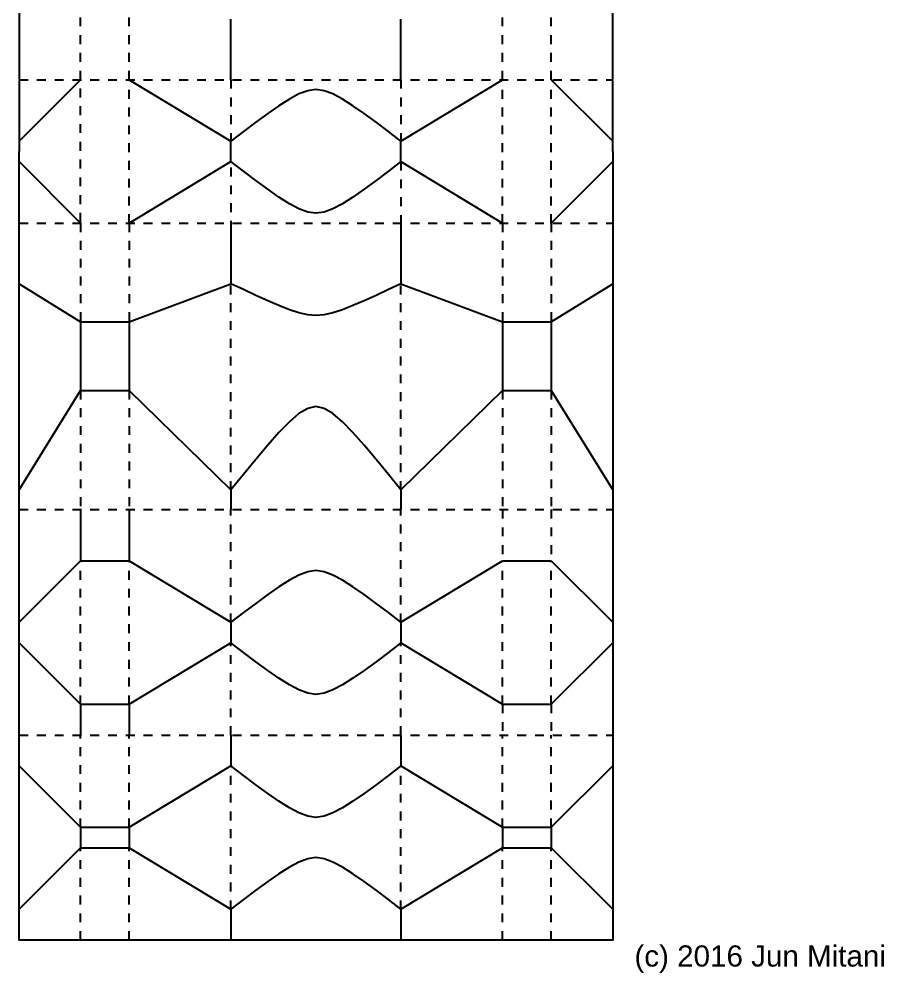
# Model space of a CAD drawing. Extents: x 11 to 192, y -288 to -10.
# Drawn here: x 54.9 to 192.1, y -287.6 to -136.2 of the extents above; entities that cross this region are included whole.
import ezdxf

# ---------------------------------------------------------------- set-up
doc = ezdxf.new("R2010")
doc.units = 0
for name, pattern in [('AI-LINETYPE-1', [2.822222, 1.411111, -1.411111]), ('AI-LINETYPE-11', [2.822222, 1.411111, -1.411111]), ('AI-LINETYPE-16', [2.822222, 1.411111, -1.411111]), ('AI-LINETYPE-19', [2.822222, 1.411111, -1.411111]), ('AI-LINETYPE-24', [2.822222, 1.411111, -1.411111]), ('AI-LINETYPE-27', [2.822222, 1.411111, -1.411111]), ('AI-LINETYPE-28', [2.822222, 1.411111, -1.411111]), ('AI-LINETYPE-37', [2.822222, 1.411111, -1.411111]), ('AI-LINETYPE-40', [2.822222, 1.411111, -1.411111]), ('AI-LINETYPE-41', [2.822222, 1.411111, -1.411111]), ('AI-LINETYPE-42', [2.822222, 1.411111, -1.411111]), ('AI-LINETYPE-43', [2.822222, 1.411111, -1.411111]), ('AI-LINETYPE-44', [2.822222, 1.411111, -1.411111]), ('AI-LINETYPE-45', [2.822222, 1.411111, -1.411111]), ('AI-LINETYPE-46', [2.822222, 1.411111, -1.411111]), ('AI-LINETYPE-47', [2.822222, 1.411111, -1.411111]), ('AI-LINETYPE-48', [2.822222, 1.411111, -1.411111]), ('AI-LINETYPE-49', [2.822222, 1.411111, -1.411111]), ('AI-LINETYPE-50', [2.822222, 1.411111, -1.411111]), ('AI-LINETYPE-51', [2.822222, 1.411111, -1.411111]), ('AI-LINETYPE-52', [2.822222, 1.411111, -1.411111]), ('AI-LINETYPE-53', [2.822222, 1.411111, -1.411111]), ('AI-LINETYPE-54', [2.822222, 1.411111, -1.411111]), ('AI-LINETYPE-55', [2.822222, 1.411111, -1.411111]), ('AI-LINETYPE-56', [2.822222, 1.411111, -1.411111]), ('AI-LINETYPE-57', [2.822222, 1.411111, -1.411111]), ('AI-LINETYPE-58', [2.822222, 1.411111, -1.411111]), ('AI-LINETYPE-59', [2.822222, 1.411111, -1.411111]), ('AI-LINETYPE-6', [2.822222, 1.411111, -1.411111]), ('AI-LINETYPE-60', [2.822222, 1.411111, -1.411111]), ('AI-LINETYPE-61', [2.822222, 1.411111, -1.411111]), ('AI-LINETYPE-62', [2.822222, 1.411111, -1.411111]), ('AI-LINETYPE-63', [2.822222, 1.411111, -1.411111]), ('AI-LINETYPE-64', [2.822222, 1.411111, -1.411111]), ('AI-LINETYPE-65', [2.822222, 1.411111, -1.411111]), ('AI-LINETYPE-66', [2.822222, 1.411111, -1.411111]), ('AI-LINETYPE-67', [2.822222, 1.411111, -1.411111]), ('AI-LINETYPE-68', [2.822222, 1.411111, -1.411111]), ('AI-LINETYPE-69', [2.822222, 1.411111, -1.411111]), ('AI-LINETYPE-70', [2.822222, 1.411111, -1.411111]), ('AI-LINETYPE-71', [2.822222, 1.411111, -1.411111]), ('AI-LINETYPE-72', [2.822222, 1.411111, -1.411111]), ('AI-LINETYPE-73', [2.822222, 1.411111, -1.411111]), ('AI-LINETYPE-74', [2.822222, 1.411111, -1.411111]), ('AI-LINETYPE-75', [2.822222, 1.411111, -1.411111]), ('AI-LINETYPE-76', [2.822222, 1.411111, -1.411111]), ('AI-LINETYPE-77', [2.822222, 1.411111, -1.411111]), ('AI-LINETYPE-78', [2.822222, 1.411111, -1.411111]), ('AI-LINETYPE-79', [2.822222, 1.411111, -1.411111]), ('AI-LINETYPE-80', [2.822222, 1.411111, -1.411111])]:
    doc.linetypes.add(name, pattern=pattern)
for name, color, linetype in [('CUTLINE', 7, 'CONTINUOUS'), ('MOUNTAINLINE', 7, 'CONTINUOUS'), ('TEXT', 7, 'CONTINUOUS'), ('VALLEYLINE', 7, 'CONTINUOUS')]:
    doc.layers.add(name, color=color, linetype=linetype)

# ---------------------------------------------------------------- blocks, each defined once
blk = doc.blocks.new('BLOCK_2')
at = {"layer": 'VALLEYLINE', "color": 7, "linetype": 'AI-LINETYPE-1'}
blk.add_lwpolyline([(54.89, -32.1), (54.89, -157.24)], dxfattribs=at)
blk = doc.blocks.new('BLOCK_7')
at = {"layer": 'VALLEYLINE', "color": 7, "linetype": 'AI-LINETYPE-6'}
blk.add_lwpolyline([(64.64, -145.86), (64.64, -130.21)], dxfattribs=at)
blk = doc.blocks.new('BLOCK_12')
at = {"layer": 'VALLEYLINE', "color": 7, "linetype": 'AI-LINETYPE-11'}
blk.add_lwpolyline([(54.89, -145.86), (149.07, -145.86)], dxfattribs=at)
blk = doc.blocks.new('BLOCK_17')
at = {"layer": 'VALLEYLINE', "color": 7, "linetype": 'AI-LINETYPE-16'}
blk.add_lwpolyline([(131.6, -145.86), (131.6, -130.21)], dxfattribs=at)
blk = doc.blocks.new('BLOCK_20')
at = {"layer": 'VALLEYLINE', "color": 7, "linetype": 'AI-LINETYPE-19'}
blk.add_lwpolyline([(131.6, -168.63), (131.6, -146.06)], dxfattribs=at)
blk = doc.blocks.new('BLOCK_25')
at = {"layer": 'VALLEYLINE', "color": 7, "linetype": 'AI-LINETYPE-24'}
blk.add_lwpolyline([(139.31, -145.86), (139.31, -130.21)], dxfattribs=at)
blk = doc.blocks.new('BLOCK_28')
at = {"layer": 'VALLEYLINE', "color": 7, "linetype": 'AI-LINETYPE-27'}
blk.add_lwpolyline([(139.31, -168.63), (139.31, -146.06)], dxfattribs=at)
blk = doc.blocks.new('BLOCK_29')
at = {"layer": 'VALLEYLINE', "color": 7, "linetype": 'AI-LINETYPE-28'}
blk.add_lwpolyline([(54.89, -282.39), (54.89, -157.24)], dxfattribs=at)
blk = doc.blocks.new('BLOCK_38')
at = {"layer": 'VALLEYLINE', "color": 7, "linetype": 'AI-LINETYPE-37'}
blk.add_lwpolyline([(72.35, -145.86), (72.35, -130.21)], dxfattribs=at)
blk = doc.blocks.new('BLOCK_41')
at = {"layer": 'VALLEYLINE', "color": 7, "linetype": 'AI-LINETYPE-40'}
blk.add_lwpolyline([(64.64, -282.39), (64.64, -267.75)], dxfattribs=at)
blk = doc.blocks.new('BLOCK_42')
at = {"layer": 'VALLEYLINE', "color": 7, "linetype": 'AI-LINETYPE-41'}
blk.add_lwpolyline([(64.64, -264.5), (64.64, -249.86)], dxfattribs=at)
blk = doc.blocks.new('BLOCK_43')
at = {"layer": 'VALLEYLINE', "color": 7, "linetype": 'AI-LINETYPE-42'}
blk.add_lwpolyline([(64.64, -244.98), (64.64, -222.21)], dxfattribs=at)
blk = doc.blocks.new('BLOCK_44')
at = {"layer": 'VALLEYLINE', "color": 7, "linetype": 'AI-LINETYPE-43'}
blk.add_lwpolyline([(64.64, -195.18), (64.64, -214.08)], dxfattribs=at)
blk = doc.blocks.new('BLOCK_45')
at = {"layer": 'VALLEYLINE', "color": 7, "linetype": 'AI-LINETYPE-44'}
blk.add_lwpolyline([(64.64, -168.63), (64.64, -184.27)], dxfattribs=at)
blk = doc.blocks.new('BLOCK_46')
at = {"layer": 'VALLEYLINE', "color": 7, "linetype": 'AI-LINETYPE-45'}
blk.add_lwpolyline([(88.49, -277.51), (88.49, -254.74)], dxfattribs=at)
blk = doc.blocks.new('BLOCK_47')
at = {"layer": 'VALLEYLINE', "color": 7, "linetype": 'AI-LINETYPE-46'}
blk.add_lwpolyline([(115.46, -277.51), (115.46, -254.74)], dxfattribs=at)
blk = doc.blocks.new('BLOCK_48')
at = {"layer": 'VALLEYLINE', "color": 7, "linetype": 'AI-LINETYPE-47'}
blk.add_lwpolyline([(54.89, -249.86), (149.07, -249.86)], dxfattribs=at)
blk = doc.blocks.new('BLOCK_49')
at = {"layer": 'VALLEYLINE', "color": 7, "linetype": 'AI-LINETYPE-48'}
blk.add_lwpolyline([(54.89, -214.08), (149.07, -214.08)], dxfattribs=at)
blk = doc.blocks.new('BLOCK_50')
at = {"layer": 'VALLEYLINE', "color": 7, "linetype": 'AI-LINETYPE-49'}
blk.add_lwpolyline([(131.6, -282.39), (131.6, -267.75)], dxfattribs=at)
blk = doc.blocks.new('BLOCK_51')
at = {"layer": 'VALLEYLINE', "color": 7, "linetype": 'AI-LINETYPE-50'}
blk.add_lwpolyline([(131.6, -264.5), (131.6, -249.86)], dxfattribs=at)
blk = doc.blocks.new('BLOCK_52')
at = {"layer": 'VALLEYLINE', "color": 7, "linetype": 'AI-LINETYPE-51'}
blk.add_lwpolyline([(131.6, -244.98), (131.6, -222.21)], dxfattribs=at)
blk = doc.blocks.new('BLOCK_53')
at = {"layer": 'VALLEYLINE', "color": 7, "linetype": 'AI-LINETYPE-52'}
blk.add_lwpolyline([(131.6, -195.18), (131.6, -214.08)], dxfattribs=at)
blk = doc.blocks.new('BLOCK_54')
at = {"layer": 'VALLEYLINE', "color": 7, "linetype": 'AI-LINETYPE-53'}
blk.add_lwpolyline([(131.6, -168.63), (131.6, -184.27)], dxfattribs=at)
blk = doc.blocks.new('BLOCK_55')
at = {"layer": 'VALLEYLINE', "color": 7, "linetype": 'AI-LINETYPE-54'}
blk.add_lwpolyline([(131.6, -244.98), (131.6, -249.86)], dxfattribs=at)
blk = doc.blocks.new('BLOCK_56')
at = {"layer": 'VALLEYLINE', "color": 7, "linetype": 'AI-LINETYPE-55'}
blk.add_lwpolyline([(131.6, -214.08), (131.6, -222.25)], dxfattribs=at)
blk = doc.blocks.new('BLOCK_57')
at = {"layer": 'VALLEYLINE', "color": 7, "linetype": 'AI-LINETYPE-56'}
blk.add_lwpolyline([(139.31, -282.39), (139.31, -267.75)], dxfattribs=at)
blk = doc.blocks.new('BLOCK_58')
at = {"layer": 'VALLEYLINE', "color": 7, "linetype": 'AI-LINETYPE-57'}
blk.add_lwpolyline([(139.31, -264.5), (139.31, -249.86)], dxfattribs=at)
blk = doc.blocks.new('BLOCK_59')
at = {"layer": 'VALLEYLINE', "color": 7, "linetype": 'AI-LINETYPE-58'}
blk.add_lwpolyline([(139.31, -244.98), (139.31, -222.21)], dxfattribs=at)
blk = doc.blocks.new('BLOCK_60')
at = {"layer": 'VALLEYLINE', "color": 7, "linetype": 'AI-LINETYPE-59'}
blk.add_lwpolyline([(139.31, -195.18), (139.31, -214.08)], dxfattribs=at)
blk = doc.blocks.new('BLOCK_61')
at = {"layer": 'VALLEYLINE', "color": 7, "linetype": 'AI-LINETYPE-60'}
blk.add_lwpolyline([(139.31, -168.63), (139.31, -184.27)], dxfattribs=at)
blk = doc.blocks.new('BLOCK_62')
at = {"layer": 'VALLEYLINE', "color": 7, "linetype": 'AI-LINETYPE-61'}
blk.add_lwpolyline([(139.31, -244.98), (139.31, -249.86)], dxfattribs=at)
blk = doc.blocks.new('BLOCK_63')
at = {"layer": 'VALLEYLINE', "color": 7, "linetype": 'AI-LINETYPE-62'}
blk.add_lwpolyline([(139.31, -214.08), (139.31, -222.25)], dxfattribs=at)
blk = doc.blocks.new('BLOCK_64')
at = {"layer": 'VALLEYLINE', "color": 7, "linetype": 'AI-LINETYPE-63'}
blk.add_lwpolyline([(72.35, -282.39), (72.35, -267.75)], dxfattribs=at)
blk = doc.blocks.new('BLOCK_65')
at = {"layer": 'VALLEYLINE', "color": 7, "linetype": 'AI-LINETYPE-64'}
blk.add_lwpolyline([(72.35, -264.5), (72.35, -249.86)], dxfattribs=at)
blk = doc.blocks.new('BLOCK_66')
at = {"layer": 'VALLEYLINE', "color": 7, "linetype": 'AI-LINETYPE-65'}
blk.add_lwpolyline([(115.46, -249.86), (115.46, -235.22)], dxfattribs=at)
blk = doc.blocks.new('BLOCK_67')
at = {"layer": 'VALLEYLINE', "color": 7, "linetype": 'AI-LINETYPE-66'}
blk.add_lwpolyline([(88.49, -249.86), (88.49, -235.22)], dxfattribs=at)
blk = doc.blocks.new('BLOCK_68')
at = {"layer": 'VALLEYLINE', "color": 7, "linetype": 'AI-LINETYPE-67'}
blk.add_lwpolyline([(115.46, -231.97), (115.46, -214.08)], dxfattribs=at)
blk = doc.blocks.new('BLOCK_69')
at = {"layer": 'VALLEYLINE', "color": 7, "linetype": 'AI-LINETYPE-68'}
blk.add_lwpolyline([(88.49, -231.97), (88.49, -214.08)], dxfattribs=at)
blk = doc.blocks.new('BLOCK_70')
at = {"layer": 'VALLEYLINE', "color": 7, "linetype": 'AI-LINETYPE-69'}
blk.add_lwpolyline([(72.35, -244.98), (72.35, -222.21)], dxfattribs=at)
blk = doc.blocks.new('BLOCK_71')
at = {"layer": 'VALLEYLINE', "color": 7, "linetype": 'AI-LINETYPE-70'}
blk.add_lwpolyline([(72.35, -195.18), (72.35, -214.08)], dxfattribs=at)
blk = doc.blocks.new('BLOCK_72')
at = {"layer": 'VALLEYLINE', "color": 7, "linetype": 'AI-LINETYPE-71'}
blk.add_lwpolyline([(72.35, -168.63), (72.35, -184.27)], dxfattribs=at)
blk = doc.blocks.new('BLOCK_73')
at = {"layer": 'VALLEYLINE', "color": 7, "linetype": 'AI-LINETYPE-72'}
blk.add_lwpolyline([(88.49, -210.97), (88.49, -178.24)], dxfattribs=at)
blk = doc.blocks.new('BLOCK_74')
at = {"layer": 'VALLEYLINE', "color": 7, "linetype": 'AI-LINETYPE-73'}
blk.add_lwpolyline([(115.46, -210.97), (115.46, -178.24)], dxfattribs=at)
blk = doc.blocks.new('BLOCK_75')
at = {"layer": 'VALLEYLINE', "color": 7, "linetype": 'AI-LINETYPE-74'}
blk.add_lwpolyline([(115.46, -145.86), (115.46, -155.61)], dxfattribs=at)
blk = doc.blocks.new('BLOCK_76')
at = {"layer": 'VALLEYLINE', "color": 7, "linetype": 'AI-LINETYPE-75'}
blk.add_lwpolyline([(88.49, -145.86), (88.49, -155.61)], dxfattribs=at)
blk = doc.blocks.new('BLOCK_77')
at = {"layer": 'VALLEYLINE', "color": 7, "linetype": 'AI-LINETYPE-76'}
blk.add_lwpolyline([(64.64, -168.42), (64.64, -146.06)], dxfattribs=at)
blk = doc.blocks.new('BLOCK_78')
at = {"layer": 'VALLEYLINE', "color": 7, "linetype": 'AI-LINETYPE-77'}
blk.add_lwpolyline([(72.35, -168.63), (72.35, -146.06)], dxfattribs=at)
blk = doc.blocks.new('BLOCK_79')
at = {"layer": 'VALLEYLINE', "color": 7, "linetype": 'AI-LINETYPE-78'}
blk.add_lwpolyline([(88.49, -159.82), (88.49, -168.63)], dxfattribs=at)
blk = doc.blocks.new('BLOCK_80')
at = {"layer": 'VALLEYLINE', "color": 7, "linetype": 'AI-LINETYPE-79'}
blk.add_lwpolyline([(54.89, -168.63), (149.07, -168.63)], dxfattribs=at)
blk = doc.blocks.new('BLOCK_81')
at = {"layer": 'VALLEYLINE', "color": 7, "linetype": 'AI-LINETYPE-80'}
blk.add_lwpolyline([(115.46, -158.87), (115.46, -168.63)], dxfattribs=at)
blk = doc.blocks.new('BLOCK_98')
at = {"layer": 'MOUNTAINLINE', "color": 7}
blk.add_lwpolyline([(54.89, -155.61), (64.64, -145.86)], dxfattribs=at)
blk = doc.blocks.new('BLOCK_103')
at = {"layer": 'MOUNTAINLINE', "color": 7}
blk.add_lwpolyline([(72.35, -145.86), (88.49, -155.61)], dxfattribs=at)
blk = doc.blocks.new('BLOCK_106')
at = {"layer": 'MOUNTAINLINE', "color": 7}
blk.add_lwpolyline([(115.46, -155.61), (113.47, -154.09), (111.51, -152.61), (109.62, -151.23), (107.84, -149.99), (106.18, -148.94), (104.66, -148.13), (103.27, -147.61), (101.98, -147.42), (100.68, -147.61), (99.29, -148.13), (97.77, -148.94), (96.11, -149.99), (94.33, -151.23), (92.44, -152.61), (90.48, -154.09), (88.49, -155.61)], dxfattribs=at)
blk = doc.blocks.new('BLOCK_109')
at = {"layer": 'MOUNTAINLINE', "color": 7}
blk.add_lwpolyline([(115.46, -155.61), (131.6, -145.86)], dxfattribs=at)
blk = doc.blocks.new('BLOCK_114')
at = {"layer": 'MOUNTAINLINE', "color": 7}
blk.add_lwpolyline([(139.31, -145.86), (149.07, -155.61)], dxfattribs=at)
blk = doc.blocks.new('BLOCK_125')
at = {"layer": 'MOUNTAINLINE', "color": 7}
blk.add_lwpolyline([(54.89, -158.87), (64.64, -168.63)], dxfattribs=at)
blk = doc.blocks.new('BLOCK_126')
at = {"layer": 'MOUNTAINLINE', "color": 7}
blk.add_lwpolyline([(72.35, -168.63), (88.49, -158.87)], dxfattribs=at)
blk = doc.blocks.new('BLOCK_127')
at = {"layer": 'MOUNTAINLINE', "color": 7}
blk.add_lwpolyline([(115.46, -158.87), (113.47, -160.39), (111.51, -161.87), (109.62, -163.25), (107.84, -164.49), (106.18, -165.54), (104.66, -166.35), (103.27, -166.87), (101.98, -167.06), (100.68, -166.87), (99.29, -166.35), (97.77, -165.54), (96.11, -164.49), (94.33, -163.25), (92.44, -161.87), (90.48, -160.39), (88.49, -158.87)], dxfattribs=at)
blk = doc.blocks.new('BLOCK_128')
at = {"layer": 'MOUNTAINLINE', "color": 7}
blk.add_lwpolyline([(115.46, -158.87), (131.6, -168.63)], dxfattribs=at)
blk = doc.blocks.new('BLOCK_129')
at = {"layer": 'MOUNTAINLINE', "color": 7}
blk.add_lwpolyline([(139.31, -168.63), (149.07, -158.87)], dxfattribs=at)
blk = doc.blocks.new('BLOCK_154')
at = {"layer": 'MOUNTAINLINE', "color": 7}
blk.add_lwpolyline([(115.46, -145.86), (115.46, -136.24)], dxfattribs=at)
blk = doc.blocks.new('BLOCK_155')
at = {"layer": 'MOUNTAINLINE', "color": 7}
blk.add_lwpolyline([(88.49, -145.86), (88.49, -136.24)], dxfattribs=at)
blk = doc.blocks.new('BLOCK_156')
at = {"layer": 'MOUNTAINLINE', "color": 7}
blk.add_lwpolyline([(54.89, -277.51), (64.64, -267.75)], dxfattribs=at)
blk = doc.blocks.new('BLOCK_157')
at = {"layer": 'MOUNTAINLINE', "color": 7}
blk.add_lwpolyline([(54.89, -254.74), (64.64, -264.5)], dxfattribs=at)
blk = doc.blocks.new('BLOCK_158')
at = {"layer": 'MOUNTAINLINE', "color": 7}
blk.add_lwpolyline([(64.64, -267.75), (72.35, -267.75)], dxfattribs=at)
blk = doc.blocks.new('BLOCK_159')
at = {"layer": 'MOUNTAINLINE', "color": 7}
blk.add_lwpolyline([(64.64, -264.5), (72.35, -264.5)], dxfattribs=at)
blk = doc.blocks.new('BLOCK_160')
at = {"layer": 'MOUNTAINLINE', "color": 7}
blk.add_lwpolyline([(72.35, -267.75), (88.49, -277.51)], dxfattribs=at)
blk = doc.blocks.new('BLOCK_161')
at = {"layer": 'MOUNTAINLINE', "color": 7}
blk.add_lwpolyline([(72.35, -264.5), (88.49, -254.74)], dxfattribs=at)
blk = doc.blocks.new('BLOCK_162')
at = {"layer": 'MOUNTAINLINE', "color": 7}
blk.add_lwpolyline([(115.46, -277.51), (113.47, -275.98), (111.51, -274.5), (109.62, -273.12), (107.84, -271.88), (106.18, -270.84), (104.66, -270.03), (103.27, -269.5), (101.98, -269.31), (100.68, -269.5), (99.29, -270.03), (97.77, -270.84), (96.11, -271.88), (94.33, -273.12), (92.44, -274.5), (90.48, -275.98), (88.49, -277.51)], dxfattribs=at)
blk = doc.blocks.new('BLOCK_163')
at = {"layer": 'MOUNTAINLINE', "color": 7}
blk.add_lwpolyline([(115.46, -254.74), (113.47, -256.26), (111.51, -257.74), (109.62, -259.12), (107.84, -260.36), (106.18, -261.41), (104.66, -262.22), (103.27, -262.74), (101.98, -262.93), (100.68, -262.74), (99.29, -262.22), (97.77, -261.41), (96.11, -260.36), (94.33, -259.12), (92.44, -257.74), (90.48, -256.26), (88.49, -254.74)], dxfattribs=at)
blk = doc.blocks.new('BLOCK_164')
at = {"layer": 'MOUNTAINLINE', "color": 7}
blk.add_lwpolyline([(115.46, -277.51), (131.6, -267.75)], dxfattribs=at)
blk = doc.blocks.new('BLOCK_165')
at = {"layer": 'MOUNTAINLINE', "color": 7}
blk.add_lwpolyline([(115.46, -254.74), (131.6, -264.5)], dxfattribs=at)
blk = doc.blocks.new('BLOCK_166')
at = {"layer": 'MOUNTAINLINE', "color": 7}
blk.add_lwpolyline([(131.6, -267.75), (139.31, -267.75)], dxfattribs=at)
blk = doc.blocks.new('BLOCK_167')
at = {"layer": 'MOUNTAINLINE', "color": 7}
blk.add_lwpolyline([(131.6, -264.5), (139.31, -264.5)], dxfattribs=at)
blk = doc.blocks.new('BLOCK_168')
at = {"layer": 'MOUNTAINLINE', "color": 7}
blk.add_lwpolyline([(139.31, -267.75), (149.07, -277.51)], dxfattribs=at)
blk = doc.blocks.new('BLOCK_169')
at = {"layer": 'MOUNTAINLINE', "color": 7}
blk.add_lwpolyline([(139.31, -264.5), (149.07, -254.74)], dxfattribs=at)
blk = doc.blocks.new('BLOCK_170')
at = {"layer": 'MOUNTAINLINE', "color": 7}
blk.add_lwpolyline([(54.89, -210.97), (64.64, -195.18)], dxfattribs=at)
blk = doc.blocks.new('BLOCK_171')
at = {"layer": 'MOUNTAINLINE', "color": 7}
blk.add_lwpolyline([(54.89, -178.24), (64.64, -184.27)], dxfattribs=at)
blk = doc.blocks.new('BLOCK_172')
at = {"layer": 'MOUNTAINLINE', "color": 7}
blk.add_lwpolyline([(64.64, -195.18), (72.35, -195.18)], dxfattribs=at)
blk = doc.blocks.new('BLOCK_173')
at = {"layer": 'MOUNTAINLINE', "color": 7}
blk.add_lwpolyline([(64.64, -184.27), (72.35, -184.27)], dxfattribs=at)
blk = doc.blocks.new('BLOCK_174')
at = {"layer": 'MOUNTAINLINE', "color": 7}
blk.add_lwpolyline([(72.35, -195.18), (88.49, -210.97)], dxfattribs=at)
blk = doc.blocks.new('BLOCK_175')
at = {"layer": 'MOUNTAINLINE', "color": 7}
blk.add_lwpolyline([(72.35, -184.27), (88.49, -178.24)], dxfattribs=at)
blk = doc.blocks.new('BLOCK_176')
at = {"layer": 'MOUNTAINLINE', "color": 7}
blk.add_lwpolyline([(115.46, -210.97), (113.47, -208.5), (111.51, -206.11), (109.62, -203.88), (107.84, -201.87), (106.18, -200.18), (104.66, -198.86), (103.27, -198.02), (101.98, -197.71), (100.68, -198.02), (99.29, -198.86), (97.77, -200.18), (96.11, -201.87), (94.33, -203.88), (92.44, -206.11), (90.48, -208.5), (88.49, -210.97)], dxfattribs=at)
blk = doc.blocks.new('BLOCK_177')
at = {"layer": 'MOUNTAINLINE', "color": 7}
blk.add_lwpolyline([(115.46, -178.24), (113.47, -179.18), (111.51, -180.09), (109.62, -180.95), (107.84, -181.71), (106.18, -182.36), (104.66, -182.86), (103.27, -183.18), (101.98, -183.3), (100.68, -183.18), (99.29, -182.86), (97.77, -182.36), (96.11, -181.71), (94.33, -180.95), (92.44, -180.09), (90.48, -179.18), (88.49, -178.24)], dxfattribs=at)
blk = doc.blocks.new('BLOCK_178')
at = {"layer": 'MOUNTAINLINE', "color": 7}
blk.add_lwpolyline([(115.46, -210.97), (131.6, -195.18)], dxfattribs=at)
blk = doc.blocks.new('BLOCK_179')
at = {"layer": 'MOUNTAINLINE', "color": 7}
blk.add_lwpolyline([(115.46, -178.24), (131.6, -184.27)], dxfattribs=at)
blk = doc.blocks.new('BLOCK_180')
at = {"layer": 'MOUNTAINLINE', "color": 7}
blk.add_lwpolyline([(131.6, -195.18), (139.31, -195.18)], dxfattribs=at)
blk = doc.blocks.new('BLOCK_181')
at = {"layer": 'MOUNTAINLINE', "color": 7}
blk.add_lwpolyline([(131.6, -184.27), (139.31, -184.27)], dxfattribs=at)
blk = doc.blocks.new('BLOCK_182')
at = {"layer": 'MOUNTAINLINE', "color": 7}
blk.add_lwpolyline([(139.31, -195.18), (149.07, -210.97)], dxfattribs=at)
blk = doc.blocks.new('BLOCK_183')
at = {"layer": 'MOUNTAINLINE', "color": 7}
blk.add_lwpolyline([(139.31, -184.27), (149.07, -178.24)], dxfattribs=at)
blk = doc.blocks.new('BLOCK_184')
at = {"layer": 'MOUNTAINLINE', "color": 7}
blk.add_lwpolyline([(64.64, -264.5), (64.64, -267.75)], dxfattribs=at)
blk = doc.blocks.new('BLOCK_185')
at = {"layer": 'MOUNTAINLINE', "color": 7}
blk.add_lwpolyline([(72.35, -264.5), (72.35, -267.75)], dxfattribs=at)
blk = doc.blocks.new('BLOCK_186')
at = {"layer": 'MOUNTAINLINE', "color": 7}
blk.add_lwpolyline([(131.6, -264.5), (131.6, -267.75)], dxfattribs=at)
blk = doc.blocks.new('BLOCK_187')
at = {"layer": 'MOUNTAINLINE', "color": 7}
blk.add_lwpolyline([(139.31, -264.5), (139.31, -267.75)], dxfattribs=at)
blk = doc.blocks.new('BLOCK_188')
at = {"layer": 'MOUNTAINLINE', "color": 7}
blk.add_lwpolyline([(64.64, -244.98), (64.64, -249.86)], dxfattribs=at)
blk = doc.blocks.new('BLOCK_189')
at = {"layer": 'MOUNTAINLINE', "color": 7}
blk.add_lwpolyline([(64.64, -214.08), (64.64, -222.25)], dxfattribs=at)
blk = doc.blocks.new('BLOCK_190')
at = {"layer": 'MOUNTAINLINE', "color": 7}
blk.add_lwpolyline([(64.64, -184.27), (64.64, -195.18)], dxfattribs=at)
blk = doc.blocks.new('BLOCK_191')
at = {"layer": 'MOUNTAINLINE', "color": 7}
blk.add_lwpolyline([(72.35, -244.98), (72.35, -249.86)], dxfattribs=at)
blk = doc.blocks.new('BLOCK_192')
at = {"layer": 'MOUNTAINLINE', "color": 7}
blk.add_lwpolyline([(72.35, -214.08), (72.35, -222.25)], dxfattribs=at)
blk = doc.blocks.new('BLOCK_193')
at = {"layer": 'MOUNTAINLINE', "color": 7}
blk.add_lwpolyline([(72.35, -184.27), (72.35, -195.18)], dxfattribs=at)
blk = doc.blocks.new('BLOCK_194')
at = {"layer": 'MOUNTAINLINE', "color": 7}
blk.add_lwpolyline([(54.89, -235.22), (64.64, -244.98)], dxfattribs=at)
blk = doc.blocks.new('BLOCK_195')
at = {"layer": 'MOUNTAINLINE', "color": 7}
blk.add_lwpolyline([(54.89, -231.97), (64.64, -222.21)], dxfattribs=at)
blk = doc.blocks.new('BLOCK_196')
at = {"layer": 'MOUNTAINLINE', "color": 7}
blk.add_lwpolyline([(64.64, -244.98), (72.35, -244.98)], dxfattribs=at)
blk = doc.blocks.new('BLOCK_197')
at = {"layer": 'MOUNTAINLINE', "color": 7}
blk.add_lwpolyline([(64.64, -222.21), (72.35, -222.21)], dxfattribs=at)
blk = doc.blocks.new('BLOCK_198')
at = {"layer": 'MOUNTAINLINE', "color": 7}
blk.add_lwpolyline([(72.35, -244.98), (88.49, -235.22)], dxfattribs=at)
blk = doc.blocks.new('BLOCK_199')
at = {"layer": 'MOUNTAINLINE', "color": 7}
blk.add_lwpolyline([(72.35, -222.21), (88.49, -231.97)], dxfattribs=at)
blk = doc.blocks.new('BLOCK_200')
at = {"layer": 'MOUNTAINLINE', "color": 7}
blk.add_lwpolyline([(115.46, -235.22), (113.47, -236.74), (111.51, -238.22), (109.62, -239.6), (107.84, -240.84), (106.18, -241.89), (104.66, -242.7), (103.27, -243.22), (101.98, -243.41), (100.68, -243.22), (99.29, -242.7), (97.77, -241.89), (96.11, -240.84), (94.33, -239.6), (92.44, -238.22), (90.48, -236.74), (88.49, -235.22)], dxfattribs=at)
blk = doc.blocks.new('BLOCK_201')
at = {"layer": 'MOUNTAINLINE', "color": 7}
blk.add_lwpolyline([(115.46, -231.97), (113.47, -230.44), (111.51, -228.96), (109.62, -227.58), (107.84, -226.34), (106.18, -225.29), (104.66, -224.49), (103.27, -223.96), (101.98, -223.77), (100.68, -223.96), (99.29, -224.49), (97.77, -225.29), (96.11, -226.34), (94.33, -227.58), (92.44, -228.96), (90.48, -230.44), (88.49, -231.97)], dxfattribs=at)
blk = doc.blocks.new('BLOCK_202')
at = {"layer": 'MOUNTAINLINE', "color": 7}
blk.add_lwpolyline([(115.46, -235.22), (131.6, -244.98)], dxfattribs=at)
blk = doc.blocks.new('BLOCK_203')
at = {"layer": 'MOUNTAINLINE', "color": 7}
blk.add_lwpolyline([(115.46, -231.97), (131.6, -222.21)], dxfattribs=at)
blk = doc.blocks.new('BLOCK_204')
at = {"layer": 'MOUNTAINLINE', "color": 7}
blk.add_lwpolyline([(131.6, -244.98), (139.31, -244.98)], dxfattribs=at)
blk = doc.blocks.new('BLOCK_205')
at = {"layer": 'MOUNTAINLINE', "color": 7}
blk.add_lwpolyline([(131.6, -222.21), (139.31, -222.21)], dxfattribs=at)
blk = doc.blocks.new('BLOCK_206')
at = {"layer": 'MOUNTAINLINE', "color": 7}
blk.add_lwpolyline([(139.31, -244.98), (149.07, -235.22)], dxfattribs=at)
blk = doc.blocks.new('BLOCK_207')
at = {"layer": 'MOUNTAINLINE', "color": 7}
blk.add_lwpolyline([(139.31, -222.21), (149.07, -231.97)], dxfattribs=at)
blk = doc.blocks.new('BLOCK_208')
at = {"layer": 'MOUNTAINLINE', "color": 7}
blk.add_lwpolyline([(88.49, -249.86), (88.49, -254.74)], dxfattribs=at)
blk = doc.blocks.new('BLOCK_209')
at = {"layer": 'MOUNTAINLINE', "color": 7}
blk.add_lwpolyline([(115.46, -249.86), (115.46, -254.74)], dxfattribs=at)
blk = doc.blocks.new('BLOCK_210')
at = {"layer": 'MOUNTAINLINE', "color": 7}
blk.add_lwpolyline([(88.49, -277.51), (88.49, -282.38)], dxfattribs=at)
blk = doc.blocks.new('BLOCK_211')
at = {"layer": 'MOUNTAINLINE', "color": 7}
blk.add_lwpolyline([(115.46, -277.51), (115.46, -282.39)], dxfattribs=at)
blk = doc.blocks.new('BLOCK_212')
at = {"layer": 'MOUNTAINLINE', "color": 7}
blk.add_lwpolyline([(115.46, -231.97), (115.46, -235.22)], dxfattribs=at)
blk = doc.blocks.new('BLOCK_213')
at = {"layer": 'MOUNTAINLINE', "color": 7}
blk.add_lwpolyline([(88.49, -231.97), (88.49, -235.22)], dxfattribs=at)
blk = doc.blocks.new('BLOCK_214')
at = {"layer": 'MOUNTAINLINE', "color": 7}
blk.add_lwpolyline([(115.46, -210.82), (115.46, -214.08)], dxfattribs=at)
blk = doc.blocks.new('BLOCK_215')
at = {"layer": 'MOUNTAINLINE', "color": 7}
blk.add_lwpolyline([(88.49, -210.82), (88.49, -214.08)], dxfattribs=at)
blk = doc.blocks.new('BLOCK_216')
at = {"layer": 'MOUNTAINLINE', "color": 7}
blk.add_lwpolyline([(131.6, -184.27), (131.6, -195.18)], dxfattribs=at)
blk = doc.blocks.new('BLOCK_217')
at = {"layer": 'MOUNTAINLINE', "color": 7}
blk.add_lwpolyline([(139.31, -184.27), (139.31, -195.18)], dxfattribs=at)
blk = doc.blocks.new('BLOCK_218')
at = {"layer": 'MOUNTAINLINE', "color": 7}
blk.add_lwpolyline([(115.46, -168.63), (115.46, -178.24)], dxfattribs=at)
blk = doc.blocks.new('BLOCK_219')
at = {"layer": 'MOUNTAINLINE', "color": 7}
blk.add_lwpolyline([(88.49, -168.63), (88.49, -178.24)], dxfattribs=at)
blk = doc.blocks.new('BLOCK_220')
at = {"layer": 'MOUNTAINLINE', "color": 7}
blk.add_lwpolyline([(115.46, -158.87), (115.46, -155.61)], dxfattribs=at)
blk = doc.blocks.new('BLOCK_221')
at = {"layer": 'MOUNTAINLINE', "color": 7}
blk.add_lwpolyline([(88.49, -158.87), (88.49, -155.61)], dxfattribs=at)

msp = doc.modelspace()

# ---------------------------------------------------------------- linework, layer by layer
at = {"layer": 'CUTLINE', "color": 7}
for points in [[(149.07, -157.24), (149.07, -32.1), (54.89, -32.1), (54.89, -157.24)], [(149.07, -157.24), (149.07, -282.39), (54.89, -282.39), (54.89, -157.24)]]:
    msp.add_lwpolyline(points, dxfattribs=at)

# ---------------------------------------------------------------- block references
at = {"layer": 'MOUNTAINLINE'}
for name in ['BLOCK_155', 'BLOCK_154', 'BLOCK_98', 'BLOCK_103', 'BLOCK_109', 'BLOCK_114', 'BLOCK_106', 'BLOCK_221', 'BLOCK_220', 'BLOCK_125', 'BLOCK_126', 'BLOCK_127', 'BLOCK_128', 'BLOCK_129', 'BLOCK_219', 'BLOCK_218', 'BLOCK_171', 'BLOCK_175', 'BLOCK_177', 'BLOCK_179', 'BLOCK_183', 'BLOCK_173', 'BLOCK_190', 'BLOCK_193', 'BLOCK_181', 'BLOCK_216', 'BLOCK_217', 'BLOCK_170', 'BLOCK_172', 'BLOCK_174', 'BLOCK_178', 'BLOCK_180', 'BLOCK_182', 'BLOCK_176', 'BLOCK_215', 'BLOCK_214', 'BLOCK_189', 'BLOCK_192', 'BLOCK_195', 'BLOCK_197', 'BLOCK_199', 'BLOCK_203', 'BLOCK_205', 'BLOCK_207', 'BLOCK_201', 'BLOCK_213', 'BLOCK_212', 'BLOCK_194', 'BLOCK_198', 'BLOCK_200', 'BLOCK_202', 'BLOCK_206', 'BLOCK_188', 'BLOCK_196', 'BLOCK_191', 'BLOCK_204', 'BLOCK_208', 'BLOCK_209', 'BLOCK_157', 'BLOCK_161', 'BLOCK_163', 'BLOCK_165', 'BLOCK_169', 'BLOCK_159', 'BLOCK_184', 'BLOCK_185', 'BLOCK_167', 'BLOCK_186', 'BLOCK_187', 'BLOCK_156', 'BLOCK_158', 'BLOCK_160', 'BLOCK_164', 'BLOCK_166', 'BLOCK_168', 'BLOCK_162', 'BLOCK_210', 'BLOCK_211']:
    msp.add_blockref(name, (0, 0), dxfattribs=at)
at = {"layer": 'VALLEYLINE'}
for name in ['BLOCK_2', 'BLOCK_7', 'BLOCK_38', 'BLOCK_17', 'BLOCK_25', 'BLOCK_12', 'BLOCK_77', 'BLOCK_78', 'BLOCK_76', 'BLOCK_75', 'BLOCK_20', 'BLOCK_28', 'BLOCK_29', 'BLOCK_81', 'BLOCK_79', 'BLOCK_80', 'BLOCK_45', 'BLOCK_72', 'BLOCK_54', 'BLOCK_61', 'BLOCK_73', 'BLOCK_74', 'BLOCK_44', 'BLOCK_71', 'BLOCK_53', 'BLOCK_60', 'BLOCK_49', 'BLOCK_69', 'BLOCK_68', 'BLOCK_56', 'BLOCK_63', 'BLOCK_43', 'BLOCK_70', 'BLOCK_52', 'BLOCK_59', 'BLOCK_67', 'BLOCK_66', 'BLOCK_55', 'BLOCK_62', 'BLOCK_48', 'BLOCK_42', 'BLOCK_65', 'BLOCK_51', 'BLOCK_58', 'BLOCK_46', 'BLOCK_47', 'BLOCK_41', 'BLOCK_64', 'BLOCK_50', 'BLOCK_57']:
    msp.add_blockref(name, (0, 0), dxfattribs=at)

# ---------------------------------------------------------------- texts
at = {"layer": 'TEXT', "color": 7, "insert": (152.51, -287.61), "char_height": 3.3584, "attachment_point": 7}
msp.add_mtext('\\fArial|b0|i0|c0|p34;\\W1;(c) 2016 Jun Mitani', dxfattribs=at)

doc.saveas('drawing.dxf')
